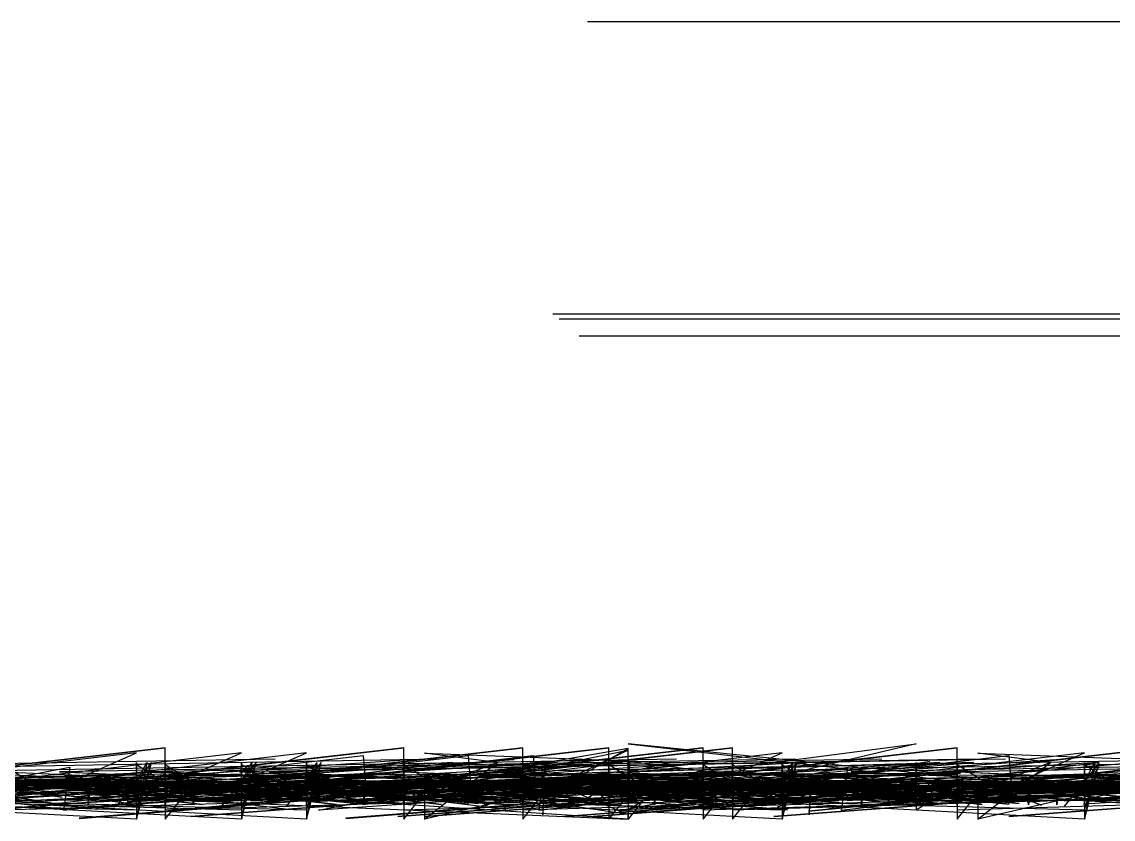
# Model space of a CAD drawing. Header units: metres. Extents: x -147 to 14, y 0 to 52.
# Drawn here: x -76.18 to -56.06, y 0.76 to 15.47 of the extents above; entities that cross this region are included whole.
import ezdxf

# ---------------------------------------------------------------- set-up
doc = ezdxf.new("R2010")
doc.units = ezdxf.units.M

msp = doc.modelspace()

# ---------------------------------------------------------------- linework, layer by layer
at = {"layer": 'MCD_Layer_0'}
for p, q in [((-73.534691, 2.080104), (-78.87885, 1.464111)), ((-78.877024, 1.461392), (-73.534691, 2.080104)), ((-69.13781, 2.080104), (-74.481969, 1.464111)), ((-74.480143, 1.461392), (-69.13781, 2.080104)), ((-73.534691, 1.460053), (-73.534691, 2.080104)), ((-66.941254, 2.080104), (-72.285413, 1.464111)), ((-72.283587, 1.461392), (-66.941254, 2.080104)), ((-65.356033, 2.080104), (-70.700192, 1.464111)), ((-70.698366, 1.461392), (-65.356033, 2.080104)), ((-69.13781, 1.460053), (-69.13781, 2.080104)), ((-63.617157, 2.080104), (-68.961316, 1.464111)), ((-68.95949, 1.461392), (-63.617157, 2.080104)), ((-65.000908, 2.068546), (-68.515422, 1.461392)), ((-63.075092, 2.080104), (-68.419251, 1.464111)), ((-68.417425, 1.461392), (-63.075092, 2.080104)), ((-67.804589, 1.464111), (-65.000908, 2.033872)), ((-66.941254, 1.460053), (-66.941254, 2.080104)), ((-65.000908, 2.033872), (-66.202933, 1.461392)), ((-66.069374, 1.461392), (-65.000908, 2.068546)), ((-65.356033, 1.460053), (-65.356033, 2.080104)), ((-65.032396, 1.461392), (-59.690063, 2.150811)), ((-58.220997, 1.46409), (-65.000908, 2.150811)), ((-65.000908, 2.150811), (-58.925308, 1.461371)), ((-65.000908, 1.460053), (-65.000908, 2.068546)), ((-58.931812, 2.080104), (-64.275971, 1.464111)), ((-64.274145, 1.461392), (-58.931812, 2.080104)), ((-63.617157, 1.460053), (-63.617157, 2.080104)), ((-63.075092, 1.460053), (-63.075092, 2.080104)), ((-59.690063, 2.150811), (-62.600696, 1.464111)), ((-55.188095, 2.080104), (-60.532254, 1.464111)), ((-60.530428, 1.461392), (-55.188095, 2.080104)), ((-58.931812, 1.460053), (-58.931812, 2.080104)), ((-52.340157, 2.080104), (-57.684316, 1.464111)), ((-57.68249, 1.461392), (-52.340157, 2.080104)), ((-71.506853, 1.869405), (-85.084413, 1.638267)), ((-69.035509, 1.858527), (-82.613069, 0.929832)), ((-68.504603, 1.869405), (-82.082163, 1.638267)), ((-67.102572, 1.858527), (-80.680132, 0.929832)), ((-65.901629, 1.858527), (-79.479189, 0.929832)), ((-78.547888, 0.929832), (-69.884335, 1.941259)), ((-74.065598, 1.990359), (-78.526759, 1.464111)), ((-64.107722, 1.869405), (-77.685282, 1.638267)), ((-76.61495, 0.929832), (-67.951397, 1.941259)), ((-72.13266, 1.990359), (-76.593821, 1.464111)), ((-61.911165, 1.869405), (-75.488726, 1.638267)), ((-75.414007, 0.929832), (-66.750454, 1.941259)), ((-70.931717, 1.990359), (-75.392878, 1.464111)), ((-75.266579, 1.461392), (-74.065598, 1.990359)), ((-60.325945, 1.869405), (-73.903505, 1.638267)), ((-73.333641, 1.461392), (-72.13266, 1.990359)), ((-58.587069, 1.869405), (-72.164629, 1.638267)), ((-72.132698, 1.461392), (-70.931717, 1.990359)), ((-58.045004, 1.869405), (-71.622564, 1.638267)), ((-57.133475, 1.858527), (-70.711035, 0.929832)), ((-69.884335, 1.941259), (-69.825121, 1.183109)), ((-67.417078, 1.806431), (-68.757095, 1.982201)), ((-68.757095, 1.982201), (-64.216634, 1.806834)), ((-65.024049, 1.836664), (-67.989983, 1.575612)), ((-67.951397, 1.941259), (-67.892183, 1.183109)), ((-53.901724, 1.869405), (-67.479284, 1.638267)), ((-66.750454, 1.941259), (-66.69124, 1.183109)), ((-66.645853, 0.929832), (-57.9823, 1.941259)), ((-62.163563, 1.990359), (-66.624724, 1.464111)), ((-51.559756, 1.858527), (-65.137316, 0.929832)), ((-59.690063, 1.13915), (-65.024049, 1.836664)), ((-59.439977, 1.826062), (-64.910913, 0.875357)), ((-50.158007, 1.869405), (-63.735567, 1.638267)), ((-63.364544, 1.461392), (-62.163563, 1.990359)), ((-61.072134, 0.929832), (-52.408581, 1.941259)), ((-56.589844, 1.990359), (-61.051005, 1.464111)), ((-47.310068, 1.869405), (-60.887629, 1.638267)), ((-54.129133, 1.826062), (-59.601894, 1.14187)), ((-45.318537, 1.869405), (-58.896097, 1.638267)), ((-57.211076, 1.806431), (-58.551094, 1.982201)), ((-58.551094, 1.982201), (-54.010633, 1.806834)), ((-55.293454, 1.836664), (-58.259388, 1.575612)), ((-57.9823, 1.941259), (-57.923086, 1.183109)), ((-57.790825, 1.461392), (-56.589844, 1.990359)), ((-79.479189, 0.929832), (-75.298187, 1.723804)), ((-77.946289, 1.460053), (-73.534691, 1.638267)), ((-77.685282, 1.638267), (-73.549408, 1.460053)), ((-76.045749, 1.460393), (-76.536942, 1.764682)), ((-76.536942, 1.638267), (-72.400807, 1.460053)), ((-75.488726, 1.638267), (-71.352852, 1.460053)), ((-75.298187, 1.723804), (-75.414007, 0.929832)), ((-74.065598, 1.460053), (-73.874129, 1.807812)), ((-73.874129, 1.807812), (-74.065598, 0.763857)), ((-74.065598, 0.937906), (-73.79222, 1.807769)), ((-73.79222, 1.807769), (-74.065598, 1.460053)), ((-74.065598, 0.763857), (-73.79222, 1.806749)), ((-73.79222, 1.806749), (-74.065598, 1.460053)), ((-74.065598, 1.111955), (-68.239637, 1.806516)), ((-68.239637, 1.806516), (-74.065598, 1.460053)), ((-74.065598, 1.460053), (-74.065598, 1.806452)), ((-74.065598, 1.806452), (-74.065598, 0.763857)), ((-74.065598, 1.806452), (-74.065598, 1.460053)), ((-73.574405, 1.4605), (-74.065598, 1.764682)), ((-74.065598, 1.764682), (-74.065598, 1.460053)), ((-73.903505, 1.638267), (-69.767632, 1.460053)), ((-73.549408, 1.460053), (-69.13781, 1.638267)), ((-73.548641, 1.575612), (-58.870529, 1.612495)), ((-73.534691, 1.460053), (-73.534691, 1.806452)), ((-73.534691, 1.806452), (-73.534691, 1.460053)), ((-73.534691, 1.806452), (-73.534691, 0.937906)), ((-73.043499, 1.460393), (-73.534691, 1.764682)), ((-73.534691, 1.764682), (-73.534691, 1.460053)), ((-73.534691, 1.638267), (-69.398556, 1.460053)), ((-72.164629, 1.638267), (-68.028755, 1.460053)), ((-72.13266, 1.460053), (-71.941192, 1.807812)), ((-71.941192, 1.807812), (-72.13266, 0.763857)), ((-72.13266, 0.937906), (-71.859283, 1.807769)), ((-71.859283, 1.807769), (-72.13266, 1.460053)), ((-72.13266, 0.763857), (-71.859283, 1.806749)), ((-71.859283, 1.806749), (-72.13266, 1.460053)), ((-72.13266, 1.111955), (-66.3067, 1.806516)), ((-66.3067, 1.806516), (-72.13266, 1.460053)), ((-72.13266, 1.460053), (-72.13266, 1.806452)), ((-72.13266, 1.806452), (-72.13266, 0.763857)), ((-72.13266, 1.806452), (-72.13266, 1.460053)), ((-71.641468, 1.4605), (-72.13266, 1.764682)), ((-72.13266, 1.764682), (-72.13266, 1.460053)), ((-71.622564, 1.638267), (-67.486691, 1.460053)), ((-71.352852, 1.460053), (-66.941254, 1.638267)), ((-70.931717, 1.460053), (-70.740249, 1.807812)), ((-70.740249, 1.807812), (-70.931717, 0.763857)), ((-70.931717, 0.937906), (-70.65834, 1.807769)), ((-70.65834, 1.807769), (-70.931717, 1.460053)), ((-70.931717, 0.763857), (-70.65834, 1.806749)), ((-70.65834, 1.806749), (-70.931717, 1.460053)), ((-70.931717, 1.111955), (-65.105757, 1.806516)), ((-65.105757, 1.806516), (-70.931717, 1.460053)), ((-70.931717, 1.460053), (-70.931717, 1.806452)), ((-70.931717, 1.806452), (-70.931717, 0.763857)), ((-70.931717, 1.806452), (-70.931717, 1.460053)), ((-70.440525, 1.4605), (-70.931717, 1.764682)), ((-70.931717, 1.764682), (-70.931717, 1.460053)), ((-70.711035, 0.929832), (-66.530033, 1.723804)), ((-69.767632, 1.460053), (-65.356033, 1.638267)), ((-69.13781, 1.460053), (-69.13781, 1.806452)), ((-69.13781, 1.806452), (-69.13781, 1.460053)), ((-69.13781, 1.806452), (-69.13781, 0.937906)), ((-68.646618, 1.460393), (-69.13781, 1.764682)), ((-69.13781, 1.764682), (-69.13781, 1.460053)), ((-69.13781, 1.638267), (-65.001675, 1.460053)), ((-68.757095, 1.286004), (-63.53293, 1.807748)), ((-63.53293, 1.807748), (-68.757095, 1.460053)), ((-64.216634, 1.806834), (-68.757095, 0.763857)), ((-68.757095, 0.763857), (-67.417078, 1.806431)), ((-67.417078, 1.806431), (-68.757095, 1.286004)), ((-68.028755, 1.460053), (-63.617157, 1.638267)), ((-67.486691, 1.460053), (-63.075092, 1.638267)), ((-67.479284, 1.638267), (-63.343411, 1.460053)), ((-66.941254, 1.460053), (-66.941254, 1.806452)), ((-66.941254, 1.806452), (-66.941254, 1.460053)), ((-66.941254, 1.806452), (-66.941254, 0.937906)), ((-66.450062, 1.460393), (-66.941254, 1.764682)), ((-66.941254, 1.764682), (-66.941254, 1.460053)), ((-66.941254, 1.638267), (-62.805119, 1.460053)), ((-66.530033, 1.723804), (-66.645853, 0.929832)), ((-65.356033, 1.460053), (-65.356033, 1.806452)), ((-65.356033, 1.806452), (-65.356033, 1.460053)), ((-65.356033, 1.806452), (-65.356033, 0.937906)), ((-64.864841, 1.460393), (-65.356033, 1.764682)), ((-65.356033, 1.764682), (-65.356033, 1.460053)), ((-65.356033, 1.638267), (-61.219899, 1.460053)), ((-65.137316, 0.929832), (-60.956314, 1.723804)), ((-65.000908, 1.460053), (-65.000908, 1.807812)), ((-65.000908, 1.807812), (-65.000908, 1.286004)), ((-65.000908, 1.807812), (-65.000908, 1.460053)), ((-65.000908, 0.763857), (-64.973518, 1.807769)), ((-64.973518, 1.807769), (-65.000908, 0.937906)), ((-64.973518, 1.807769), (-65.000908, 1.460053)), ((-65.000908, 1.634103), (-59.256856, 1.807684)), ((-59.256856, 1.807684), (-65.000908, 1.286004)), ((-59.256856, 1.807684), (-65.000908, 1.460053)), ((-65.000908, 1.286004), (-58.627932, 1.807026)), ((-58.627932, 1.807026), (-65.000908, 1.460053)), ((-58.627932, 1.807026), (-65.000908, 1.634103)), ((-65.000908, 1.286004), (-61.691427, 1.806856)), ((-61.691427, 1.806856), (-65.000908, 1.634103)), ((-58.870529, 1.612495), (-65.000908, 1.470931)), ((-63.735567, 1.638267), (-59.599694, 1.460053)), ((-63.617157, 1.460053), (-63.617157, 1.806452)), ((-63.617157, 1.806452), (-63.617157, 1.460053)), ((-63.617157, 1.806452), (-63.617157, 0.937906)), ((-63.125965, 1.460393), (-63.617157, 1.764682)), ((-63.617157, 1.764682), (-63.617157, 1.460053)), ((-63.617157, 1.638267), (-59.481023, 1.460053)), ((-63.343411, 1.460053), (-58.931812, 1.638267)), ((-63.075092, 1.460053), (-63.075092, 1.806452)), ((-63.075092, 1.806452), (-63.075092, 1.460053)), ((-63.075092, 1.806452), (-63.075092, 0.937906)), ((-62.5839, 1.460393), (-63.075092, 1.764682)), ((-63.075092, 1.764682), (-63.075092, 1.460053)), ((-63.075092, 1.638267), (-58.938958, 1.460053)), ((-62.163563, 1.460053), (-61.972094, 1.807812)), ((-61.972094, 1.807812), (-62.163563, 0.763857)), ((-62.163563, 0.937906), (-61.890186, 1.807769)), ((-61.890186, 1.807769), (-62.163563, 1.460053)), ((-62.163563, 0.763857), (-61.890186, 1.806749)), ((-61.890186, 1.806749), (-62.163563, 1.460053)), ((-62.163563, 1.111955), (-56.337603, 1.806516)), ((-56.337603, 1.806516), (-62.163563, 1.460053)), ((-62.163563, 1.460053), (-62.163563, 1.806452)), ((-62.163563, 1.806452), (-62.163563, 0.763857)), ((-62.163563, 1.806452), (-62.163563, 1.460053)), ((-61.672371, 1.4605), (-62.163563, 1.764682)), ((-62.163563, 1.764682), (-62.163563, 1.460053)), ((-60.956314, 1.723804), (-61.072134, 0.929832)), ((-60.887629, 1.638267), (-56.751755, 1.460053)), ((-59.690063, 1.460053), (-59.690063, 1.806452)), ((-59.690063, 1.806452), (-59.690063, 1.460053)), ((-59.599694, 1.460053), (-55.188095, 1.638267)), ((-58.931812, 1.460053), (-58.931812, 1.806452)), ((-58.931812, 1.806452), (-58.931812, 1.460053)), ((-58.931812, 1.806452), (-58.931812, 0.937906)), ((-58.44062, 1.460393), (-58.931812, 1.764682)), ((-58.931812, 1.764682), (-58.931812, 1.460053)), ((-58.931812, 1.638267), (-54.795678, 1.460053)), ((-58.896097, 1.638267), (-54.760224, 1.460053)), ((-58.551094, 1.286004), (-53.326929, 1.807748)), ((-53.326929, 1.807748), (-58.551094, 1.460053)), ((-54.010633, 1.806834), (-58.551094, 0.763857)), ((-58.551094, 0.763857), (-57.211076, 1.806431)), ((-57.211076, 1.806431), (-58.551094, 1.286004)), ((-56.751755, 1.460053), (-52.340157, 1.638267)), ((-56.589844, 1.460053), (-56.398375, 1.807812)), ((-56.398375, 1.807812), (-56.589844, 0.763857)), ((-56.589844, 0.937906), (-56.316467, 1.807769)), ((-56.316467, 1.807769), (-56.589844, 1.460053)), ((-56.589844, 0.763857), (-56.316467, 1.806749)), ((-56.316467, 1.806749), (-56.589844, 1.460053)), ((-56.589844, 1.111955), (-50.763884, 1.806516)), ((-50.763884, 1.806516), (-56.589844, 1.460053)), ((-56.589844, 1.460053), (-56.589844, 1.806452)), ((-56.589844, 1.806452), (-56.589844, 0.763857)), ((-56.589844, 1.806452), (-56.589844, 1.460053)), ((-56.098652, 1.4605), (-56.589844, 1.764682)), ((-56.589844, 1.764682), (-56.589844, 1.460053)), ((-74.905087, 1.460053), (-83.502643, 0.813934)), ((-83.502643, 0.813934), (-74.938476, 1.460053)), ((-72.972241, 1.460053), (-81.569797, 0.813934)), ((-81.569797, 0.813934), (-73.00563, 1.460053)), ((-74.938476, 1.460053), (-81.031814, 1.226005)), ((-81.031814, 1.226005), (-74.905087, 1.460053)), ((-75.528068, 1.460053), (-80.886835, 1.111636)), ((-80.886835, 1.111636), (-75.528068, 1.460053)), ((-73.518257, 1.460053), (-80.830314, 1.082911)), ((-80.830314, 1.082911), (-73.484867, 1.460053)), ((-80.493614, 1.110298), (-74.065598, 1.460053)), ((-73.518257, 1.460053), (-80.145828, 1.103796)), ((-80.145828, 1.103796), (-73.484867, 1.460053)), ((-75.528068, 1.460053), (-79.951927, 1.366145)), ((-79.951927, 1.366145), (-75.528068, 1.460053)), ((-74.938476, 1.460053), (-79.896568, 1.20376)), ((-79.896568, 1.20376), (-74.905087, 1.460053)), ((-79.76301, 1.244383), (-74.905087, 1.460053)), ((-79.658035, 1.460053), (-74.599253, 1.35378)), ((-74.599253, 1.35378), (-79.658035, 1.460053)), ((-75.400603, 0.943663), (-79.624645, 1.460053)), ((-79.407931, 1.461392), (-74.065598, 1.59331)), ((-74.065598, 1.460053), (-79.407931, 1.461392)), ((-79.306393, 1.110468), (-73.534691, 1.460053)), ((-79.232896, 1.464111), (-74.065598, 1.59399)), ((-74.065598, 1.103796), (-79.232896, 1.464111)), ((-79.232896, 1.464111), (-74.065598, 1.275126)), ((-73.00563, 1.460053), (-79.098968, 1.226005)), ((-79.098968, 1.226005), (-72.972241, 1.460053)), ((-79.050163, 1.460053), (-73.991381, 1.35378)), ((-73.991381, 1.35378), (-79.050163, 1.460053)), ((-74.792731, 0.943663), (-79.016773, 1.460053)), ((-78.87885, 1.464111), (-73.534691, 1.460053)), ((-78.877024, 1.461392), (-73.534691, 1.465492)), ((-73.534691, 1.460053), (-78.877024, 1.461392)), ((-78.560676, 1.110298), (-72.13266, 1.460053)), ((-78.526759, 1.464111), (-74.065598, 1.59399)), ((-74.065598, 1.59331), (-78.471979, 1.461392)), ((-78.471979, 1.461392), (-74.065598, 1.460053)), ((-69.831143, 1.460053), (-78.428699, 0.813934)), ((-78.428699, 0.813934), (-69.864532, 1.460053)), ((-78.080032, 1.460053), (-75.525468, 1.040716)), ((-73.872684, 1.131332), (-78.046643, 1.460053)), ((-75.525468, 1.040716), (-78.046643, 1.460053)), ((-73.00563, 1.460053), (-77.963722, 1.20376)), ((-77.963722, 1.20376), (-72.972241, 1.460053)), ((-73.534691, 1.59331), (-77.941072, 1.464111)), ((-77.941072, 1.464111), (-73.534691, 1.460053)), ((-77.830164, 1.244383), (-72.972241, 1.460053)), ((-74.768243, 1.373029), (-77.556534, 1.460053)), ((-77.556534, 1.460053), (-75.436034, 1.171742)), ((-75.436034, 1.171742), (-77.556534, 1.460053)), ((-77.556534, 1.460053), (-72.497751, 1.35378)), ((-72.497751, 1.35378), (-77.556534, 1.460053)), ((-73.299101, 0.943663), (-77.523144, 1.460053)), ((-77.523144, 1.460053), (-74.768243, 1.373029)), ((-77.474993, 1.461392), (-72.13266, 1.59331)), ((-72.13266, 1.460053), (-77.474993, 1.461392)), ((-77.359733, 1.110298), (-70.931717, 1.460053)), ((-77.299958, 1.464111), (-72.13266, 1.59399)), ((-72.13266, 1.103796), (-77.299958, 1.464111)), ((-77.299958, 1.464111), (-72.13266, 1.275126)), ((-74.905087, 1.460053), (-77.091843, 1.173208)), ((-77.091843, 1.173208), (-74.938476, 1.460053)), ((-74.065598, 1.201699), (-77.023967, 1.464111)), ((-77.023967, 1.464111), (-74.065598, 1.275126)), ((-71.515754, 1.460053), (-76.874521, 1.111636)), ((-76.874521, 1.111636), (-71.515754, 1.460053)), ((-76.593821, 1.464111), (-72.13266, 1.59399)), ((-72.13266, 1.59331), (-76.539041, 1.461392)), ((-76.539041, 1.461392), (-72.13266, 1.460053)), ((-70.710981, 1.110319), (-76.536942, 1.460053)), ((-72.162906, 1.054165), (-76.520508, 1.460053)), ((-72.847393, 1.03328), (-76.520508, 1.460053)), ((-76.487118, 1.460053), (-72.162906, 1.054165)), ((-76.487118, 1.460053), (-72.847393, 1.03328)), ((-69.121376, 1.460053), (-76.433433, 1.082911)), ((-76.433433, 1.082911), (-69.087986, 1.460053)), ((-76.27405, 1.461392), (-70.931717, 1.59331)), ((-70.931717, 1.460053), (-76.27405, 1.461392)), ((-76.099015, 1.464111), (-70.931717, 1.59399)), ((-70.931717, 1.103796), (-76.099015, 1.464111)), ((-76.099015, 1.464111), (-70.931717, 1.275126)), ((-72.296465, 1.183109), (-76.045749, 1.460393)), ((-69.864532, 1.460053), (-75.95787, 1.226005)), ((-75.95787, 1.226005), (-69.831143, 1.460053)), ((-71.515754, 1.460053), (-75.939613, 1.366145)), ((-75.939613, 1.366145), (-71.515754, 1.460053)), ((-69.121376, 1.460053), (-75.748947, 1.103796)), ((-75.748947, 1.103796), (-69.087986, 1.460053)), ((-72.739777, 1.373029), (-75.528068, 1.460053)), ((-75.528068, 1.460053), (-73.407569, 1.171742)), ((-73.407569, 1.171742), (-75.528068, 1.460053)), ((-75.528068, 1.460053), (-70.469286, 1.35378)), ((-70.469286, 1.35378), (-75.528068, 1.460053)), ((-71.270636, 0.943663), (-75.494679, 1.460053)), ((-75.494679, 1.460053), (-72.739777, 1.373029)), ((-67.795742, 1.460053), (-75.425001, 0.953628)), ((-75.425001, 0.953628), (-67.829132, 1.460053)), ((-75.392878, 1.464111), (-70.931717, 1.59399)), ((-70.931717, 1.59331), (-75.338098, 1.461392)), ((-75.338098, 1.461392), (-70.931717, 1.460053)), ((-74.065598, 1.59399), (-75.266579, 1.461392)), ((-75.266579, 1.461392), (-74.065598, 1.465492)), ((-72.972241, 1.460053), (-75.158997, 1.173208)), ((-75.158997, 1.173208), (-73.00563, 1.460053)), ((-75.133542, 1.461392), (-74.065598, 1.465492)), ((-74.065598, 1.275126), (-75.133542, 1.461392)), ((-75.133542, 1.461392), (-74.065598, 1.103796)), ((-66.527111, 1.460053), (-75.124668, 0.775521)), ((-75.124668, 0.775521), (-66.527111, 1.460053)), ((-66.527111, 1.460053), (-75.124668, 0.779749)), ((-75.124668, 0.779749), (-66.560501, 1.460053)), ((-72.13266, 1.201699), (-75.091029, 1.464111)), ((-75.091029, 1.464111), (-72.13266, 1.275126)), ((-67.829132, 1.460053), (-75.015978, 1.070589)), ((-75.015978, 1.070589), (-67.829132, 1.460053)), ((-68.740661, 1.460053), (-75.000947, 0.979803)), ((-75.000947, 0.979803), (-68.707272, 1.460053)), ((-74.995485, 1.11204), (-73.484867, 1.460053)), ((-74.905087, 1.460053), (-74.95491, 1.02731)), ((-74.95491, 1.02731), (-74.938476, 1.460053)), ((-74.941892, 1.152429), (-70.351086, 1.460053)), ((-74.909512, 1.110468), (-69.13781, 1.460053)), ((-69.864532, 1.460053), (-74.822624, 1.20376)), ((-74.822624, 1.20376), (-69.831143, 1.460053)), ((-74.689066, 1.244383), (-69.831143, 1.460053)), ((-74.481969, 1.464111), (-69.13781, 1.460053)), ((-74.480143, 1.461392), (-69.13781, 1.465492)), ((-69.13781, 1.460053), (-74.480143, 1.461392)), ((-74.432883, 1.002771), (-74.049164, 1.460053)), ((-66.92482, 1.460053), (-74.236877, 1.082911)), ((-74.236877, 1.082911), (-66.89143, 1.460053)), ((-74.065598, 1.460053), (-74.065598, 1.59331)), ((-74.065598, 1.460053), (-74.065598, 1.470931)), ((-74.065598, 1.470931), (-74.065598, 1.460053)), ((-74.049164, 1.460053), (-74.065598, 1.02493)), ((-74.065598, 1.02493), (-74.049164, 1.460053)), ((-74.05099, 1.460053), (-74.065598, 1.460053)), ((-74.065598, 1.460053), (-74.065076, 1.460053)), ((-74.065076, 1.460053), (-74.065598, 1.111955)), ((-74.065076, 1.460053), (-74.065598, 0.763857)), ((-74.065598, 1.460053), (-74.065598, 1.201699)), ((-74.065598, 1.460053), (-74.065598, 1.103796)), ((-74.049164, 1.460053), (-69.691562, 1.054165)), ((-69.691562, 1.054165), (-74.049164, 1.460053)), ((-74.049164, 1.460053), (-67.053785, 1.019491)), ((-67.053785, 1.019491), (-74.049164, 1.460053)), ((-74.049164, 1.460053), (-70.376049, 1.03328)), ((-70.376049, 1.03328), (-74.049164, 1.460053)), ((-74.049164, 1.460053), (-69.875205, 1.043096)), ((-69.875205, 1.043096), (-74.049164, 1.460053)), ((-73.534691, 1.460053), (-73.972407, 1.110234)), ((-73.972407, 1.110234), (-73.534691, 1.460053)), ((-70.931717, 1.201699), (-73.890086, 1.464111)), ((-73.890086, 1.464111), (-70.931717, 1.275126)), ((-73.713687, 1.160779), (-65.683754, 1.460053)), ((-69.825121, 1.183109), (-73.574405, 1.4605)), ((-66.92482, 1.460053), (-73.552391, 1.103796)), ((-73.552391, 1.103796), (-66.89143, 1.460053)), ((-58.925308, 1.461371), (-73.548641, 1.575612)), ((-69.13781, 1.59331), (-73.544191, 1.464111)), ((-73.544191, 1.464111), (-69.13781, 1.460053)), ((-73.534691, 1.460053), (-73.534691, 1.59331)), ((-73.534691, 1.460053), (-73.534691, 1.470931)), ((-73.534691, 1.470931), (-73.534691, 1.460053)), ((-73.484867, 1.460053), (-73.534691, 1.02493)), ((-73.534691, 1.02493), (-73.518257, 1.460053)), ((-73.520083, 1.460053), (-73.534691, 1.460053)), ((-73.534691, 1.460053), (-73.534169, 1.460053)), ((-73.534169, 1.460053), (-73.534691, 1.111955)), ((-73.534169, 1.460053), (-73.534691, 1.460053)), ((-73.534169, 1.460053), (-73.534691, 0.763857)), ((-73.261314, 1.110553), (-73.534691, 1.460053)), ((-67.708731, 1.110319), (-73.534691, 1.460053)), ((-69.160656, 1.054165), (-73.518257, 1.460053)), ((-69.845142, 1.03328), (-73.518257, 1.460053)), ((-73.484867, 1.460053), (-69.160656, 1.054165)), ((-73.484867, 1.460053), (-69.845142, 1.03328)), ((-67.795742, 1.460053), (-73.429973, 0.913664)), ((-73.429973, 0.913664), (-67.829132, 1.460053)), ((-72.13266, 1.59399), (-73.333641, 1.461392)), ((-73.333641, 1.461392), (-72.13266, 1.465492)), ((-73.200605, 1.461392), (-72.13266, 1.465492)), ((-72.13266, 1.275126), (-73.200605, 1.461392)), ((-73.200605, 1.461392), (-72.13266, 1.103796)), ((-64.467991, 1.460053), (-73.065547, 0.813934)), ((-73.065547, 0.813934), (-64.501381, 1.460053)), ((-67.829132, 1.460053), (-73.05434, 0.95435)), ((-73.05434, 0.95435), (-67.829132, 1.460053)), ((-69.294214, 1.183109), (-73.043499, 1.460393)), ((-72.972241, 1.460053), (-73.022064, 1.02731)), ((-73.022064, 1.02731), (-73.00563, 1.460053)), ((-66.527111, 1.460053), (-72.987734, 1.092876)), ((-72.987734, 1.092876), (-66.527111, 1.460053)), ((-72.712956, 1.110468), (-66.941254, 1.460053)), ((-67.305534, 1.460053), (-72.664301, 1.111636)), ((-72.664301, 1.111636), (-67.305534, 1.460053)), ((-65.339599, 1.460053), (-72.651657, 1.082911)), ((-72.651657, 1.082911), (-65.30621, 1.460053)), ((-72.499945, 1.002771), (-72.116226, 1.460053)), ((-72.400807, 1.460053), (-72.296465, 1.183109)), ((-72.285413, 1.464111), (-66.941254, 1.460053)), ((-72.283587, 1.461392), (-66.941254, 1.465492)), ((-66.941254, 1.460053), (-72.283587, 1.461392)), ((-70.931717, 1.59399), (-72.132698, 1.461392)), ((-72.132698, 1.461392), (-70.931717, 1.465492)), ((-72.13266, 1.460053), (-72.13266, 1.59331)), ((-72.13266, 1.460053), (-72.13266, 1.470931)), ((-72.13266, 1.470931), (-72.13266, 1.460053)), ((-72.116226, 1.460053), (-72.13266, 1.02493)), ((-72.13266, 1.02493), (-72.116226, 1.460053)), ((-72.118052, 1.460053), (-72.13266, 1.460053)), ((-72.13266, 1.460053), (-72.132138, 1.460053)), ((-72.132138, 1.460053), (-72.13266, 1.111955)), ((-72.132138, 1.460053), (-72.13266, 0.763857)), ((-72.13266, 1.460053), (-72.13266, 1.201699)), ((-72.13266, 1.460053), (-72.13266, 1.103796)), ((-72.116226, 1.460053), (-67.758625, 1.054165)), ((-67.758625, 1.054165), (-72.116226, 1.460053)), ((-72.116226, 1.460053), (-65.120848, 1.019491)), ((-65.120848, 1.019491), (-72.116226, 1.460053)), ((-72.116226, 1.460053), (-68.443111, 1.03328)), ((-68.443111, 1.03328), (-72.116226, 1.460053)), ((-72.116226, 1.460053), (-67.942267, 1.043096)), ((-67.942267, 1.043096), (-72.116226, 1.460053)), ((-69.831143, 1.460053), (-72.017899, 1.173208)), ((-72.017899, 1.173208), (-69.864532, 1.460053)), ((-71.999662, 1.461392), (-70.931717, 1.465492)), ((-70.931717, 1.275126), (-71.999662, 1.461392)), ((-71.999662, 1.461392), (-70.931717, 1.103796)), ((-65.339599, 1.460053), (-71.96717, 1.103796)), ((-71.96717, 1.103796), (-65.30621, 1.460053)), ((-67.305534, 1.460053), (-71.729393, 1.366145)), ((-71.729393, 1.366145), (-67.305534, 1.460053)), ((-65.683754, 1.460053), (-71.710312, 1.300175)), ((-71.710312, 1.300175), (-65.683754, 1.460053)), ((-67.892183, 1.183109), (-71.641468, 1.4605)), ((-68.727464, 1.373029), (-71.515754, 1.460053)), ((-71.515754, 1.460053), (-69.395255, 1.171742)), ((-69.395255, 1.171742), (-71.515754, 1.460053)), ((-71.515754, 1.460053), (-66.456972, 1.35378)), ((-66.456972, 1.35378), (-71.515754, 1.460053)), ((-67.258322, 0.943663), (-71.482365, 1.460053)), ((-71.482365, 1.460053), (-68.727464, 1.373029)), ((-66.941254, 1.59331), (-71.347635, 1.464111)), ((-71.347635, 1.464111), (-66.941254, 1.460053)), ((-71.299002, 1.002771), (-70.915283, 1.460053)), ((-71.127735, 1.110468), (-65.356033, 1.460053)), ((-70.931717, 1.460053), (-70.931717, 1.59331)), ((-70.931717, 1.460053), (-70.931717, 1.470931)), ((-70.931717, 1.470931), (-70.931717, 1.460053)), ((-70.915283, 1.460053), (-70.931717, 1.02493)), ((-70.931717, 1.02493), (-70.915283, 1.460053)), ((-70.917109, 1.460053), (-70.931717, 1.460053)), ((-70.931717, 1.460053), (-70.931195, 1.460053)), ((-70.931195, 1.460053), (-70.931717, 1.111955)), ((-70.931195, 1.460053), (-70.931717, 0.763857)), ((-70.931717, 1.460053), (-70.931717, 1.201699)), ((-70.931717, 1.460053), (-70.931717, 1.103796)), ((-70.915283, 1.460053), (-66.557682, 1.054165)), ((-66.557682, 1.054165), (-70.915283, 1.460053)), ((-70.915283, 1.460053), (-63.919905, 1.019491)), ((-63.919905, 1.019491), (-70.915283, 1.460053)), ((-70.915283, 1.460053), (-67.242168, 1.03328)), ((-67.242168, 1.03328), (-70.915283, 1.460053)), ((-70.915283, 1.460053), (-66.741324, 1.043096)), ((-66.741324, 1.043096), (-70.915283, 1.460053)), ((-63.600723, 1.460053), (-70.91278, 1.082911)), ((-70.91278, 1.082911), (-63.567333, 1.460053)), ((-70.700192, 1.464111), (-65.356033, 1.460053)), ((-70.698366, 1.461392), (-65.356033, 1.465492)), ((-65.356033, 1.460053), (-70.698366, 1.461392)), ((-70.598604, 1.11204), (-69.087986, 1.460053)), ((-64.501381, 1.460053), (-70.594718, 1.226005)), ((-70.594718, 1.226005), (-64.467991, 1.460053)), ((-66.69124, 1.183109), (-70.440525, 1.4605)), ((-70.351086, 1.460053), (-70.400909, 1.369311)), ((-70.400909, 1.369311), (-70.384475, 1.460053)), ((-69.332443, 1.364105), (-70.384475, 1.460053)), ((-70.384475, 1.460053), (-62.38741, 1.123194)), ((-70.384475, 1.460053), (-65.59281, 1.069144)), ((-67.662964, 1.373029), (-70.384475, 1.460053)), ((-63.058658, 1.460053), (-70.370716, 1.082911)), ((-70.370716, 1.082911), (-63.025269, 1.460053)), ((-70.351086, 1.460053), (-69.332443, 1.364105)), ((-62.38741, 1.123194), (-70.351086, 1.460053)), ((-65.59281, 1.069144), (-70.351086, 1.460053)), ((-70.351086, 1.460053), (-67.662964, 1.373029)), ((-70.280114, 1.11085), (-65.000908, 1.460053)), ((-63.600723, 1.460053), (-70.228294, 1.103796)), ((-70.228294, 1.103796), (-63.567333, 1.460053)), ((-61.611897, 1.460053), (-70.209453, 0.775521)), ((-70.209453, 0.775521), (-61.611897, 1.460053)), ((-61.611897, 1.460053), (-70.209453, 0.779749)), ((-70.209453, 0.779749), (-61.645286, 1.460053)), ((-69.831143, 1.460053), (-69.880966, 1.02731)), ((-69.880966, 1.02731), (-69.864532, 1.460053)), ((-65.356033, 1.59331), (-69.762415, 1.464111)), ((-69.762415, 1.464111), (-65.356033, 1.460053)), ((-63.058658, 1.460053), (-69.686229, 1.103796)), ((-69.686229, 1.103796), (-63.025269, 1.460053)), ((-69.13781, 1.460053), (-69.575526, 1.110234)), ((-69.575526, 1.110234), (-69.13781, 1.460053)), ((-64.501381, 1.460053), (-69.459473, 1.20376)), ((-69.459473, 1.20376), (-64.467991, 1.460053)), ((-69.398556, 1.460053), (-69.294214, 1.183109)), ((-69.388859, 1.110468), (-63.617157, 1.460053)), ((-69.325914, 1.244383), (-64.467991, 1.460053)), ((-60.650959, 1.460053), (-69.248516, 0.813934)), ((-69.248516, 0.813934), (-60.684349, 1.460053)), ((-69.193813, 1.160779), (-61.163879, 1.460053)), ((-69.13781, 1.460053), (-69.13781, 1.59331)), ((-69.13781, 1.460053), (-69.13781, 1.470931)), ((-69.13781, 1.470931), (-69.13781, 1.460053)), ((-69.087986, 1.460053), (-69.13781, 1.02493)), ((-69.13781, 1.02493), (-69.121376, 1.460053)), ((-69.123202, 1.460053), (-69.13781, 1.460053)), ((-69.13781, 1.460053), (-69.137288, 1.460053)), ((-69.137288, 1.460053), (-69.13781, 1.111955)), ((-69.137288, 1.460053), (-69.13781, 1.460053)), ((-69.137288, 1.460053), (-69.13781, 0.763857)), ((-68.864433, 1.110553), (-69.13781, 1.460053)), ((-63.31185, 1.110319), (-69.13781, 1.460053)), ((-64.763775, 1.054165), (-69.121376, 1.460053)), ((-65.448261, 1.03328), (-69.121376, 1.460053)), ((-69.087986, 1.460053), (-64.763775, 1.054165)), ((-69.087986, 1.460053), (-65.448261, 1.03328)), ((-69.061655, 1.461392), (-65.000908, 1.482489)), ((-65.000908, 0.850201), (-69.061655, 1.461392)), ((-69.061655, 1.461392), (-65.000908, 1.415861)), ((-68.961316, 1.464111), (-63.617157, 1.460053)), ((-68.95949, 1.461392), (-63.617157, 1.465492)), ((-63.617157, 1.460053), (-68.95949, 1.461392)), ((-68.846794, 1.110468), (-63.075092, 1.460053)), ((-68.742487, 1.460053), (-68.757095, 1.460053)), ((-68.757095, 1.460053), (-68.756574, 1.460053)), ((-68.756574, 1.460053), (-68.757095, 0.763857)), ((-60.153145, 1.460053), (-68.750701, 0.813934)), ((-68.750701, 0.813934), (-60.186535, 1.460053)), ((-66.703636, 1.131098), (-68.740661, 1.460053)), ((-62.062484, 0.93372), (-68.740661, 1.460053)), ((-68.740661, 1.460053), (-67.58846, 1.019916)), ((-67.58846, 1.019916), (-68.740661, 1.460053)), ((-68.740661, 1.460053), (-61.236092, 1.124129)), ((-61.236092, 1.124129), (-68.740661, 1.460053)), ((-67.571765, 1.142656), (-68.707272, 1.460053)), ((-68.707272, 1.460053), (-66.703636, 1.131098)), ((-68.707272, 1.460053), (-62.062484, 0.93372)), ((-65.683754, 1.460053), (-68.655166, 1.292357)), ((-68.655166, 1.292357), (-65.683754, 1.460053)), ((-64.897333, 1.183109), (-68.646618, 1.460393)), ((-68.591579, 1.110298), (-62.163563, 1.460053)), ((-68.515422, 1.461392), (-65.000908, 1.482489)), ((-68.515422, 1.461392), (-65.000908, 1.460053)), ((-68.419251, 1.464111), (-63.075092, 1.460053)), ((-68.417425, 1.461392), (-63.075092, 1.465492)), ((-63.075092, 1.460053), (-68.417425, 1.461392)), ((-68.402048, 1.11204), (-66.89143, 1.460053)), ((-61.611897, 1.460053), (-68.07252, 1.092876)), ((-68.07252, 1.092876), (-61.611897, 1.460053)), ((-63.617157, 1.59331), (-68.023538, 1.464111)), ((-68.023538, 1.464111), (-63.617157, 1.460053)), ((-68.00597, 1.211494), (-64.951084, 1.460053)), ((-67.989983, 1.575612), (-53.559684, 1.579861)), ((-67.829132, 1.460053), (-65.274568, 1.040716)), ((-65.000908, 1.59399), (-67.804589, 1.464111)), ((-67.804589, 1.464111), (-65.000908, 1.396825)), ((-64.951084, 1.460053), (-67.797285, 1.36162)), ((-67.797285, 1.36162), (-64.984474, 1.460053)), ((-63.621784, 1.131332), (-67.795742, 1.460053)), ((-65.274568, 1.040716), (-67.795742, 1.460053)), ((-66.527111, 1.460053), (-67.645401, 1.009336)), ((-67.645401, 1.009336), (-66.527111, 1.460053)), ((-67.505896, 1.461392), (-62.163563, 1.59331)), ((-62.163563, 1.460053), (-67.505896, 1.461392)), ((-63.075092, 1.59331), (-67.481474, 1.464111)), ((-67.481474, 1.464111), (-63.075092, 1.460053)), ((-66.941254, 1.460053), (-67.37897, 1.110234)), ((-67.37897, 1.110234), (-66.941254, 1.460053)), ((-67.330861, 1.464111), (-62.163563, 1.59399)), ((-62.163563, 1.103796), (-67.330861, 1.464111)), ((-67.330861, 1.464111), (-62.163563, 1.275126)), ((-64.517243, 1.373029), (-67.305534, 1.460053)), ((-67.305534, 1.460053), (-65.185035, 1.171742)), ((-65.185035, 1.171742), (-67.305534, 1.460053)), ((-67.305534, 1.460053), (-62.246752, 1.35378)), ((-62.246752, 1.35378), (-67.305534, 1.460053)), ((-63.048102, 0.943663), (-67.272145, 1.460053)), ((-67.272145, 1.460053), (-64.517243, 1.373029)), ((-61.163879, 1.460053), (-67.190438, 1.300175)), ((-67.190438, 1.300175), (-61.163879, 1.460053)), ((-59.64024, 1.460053), (-66.968992, 1.289595)), ((-66.968992, 1.289595), (-59.67363, 1.460053)), ((-66.941254, 1.460053), (-66.941254, 1.59331)), ((-66.941254, 1.460053), (-66.941254, 1.470931)), ((-66.941254, 1.470931), (-66.941254, 1.460053)), ((-66.89143, 1.460053), (-66.941254, 1.02493)), ((-66.941254, 1.02493), (-66.92482, 1.460053)), ((-66.926646, 1.460053), (-66.941254, 1.460053)), ((-66.941254, 1.460053), (-66.940732, 1.460053)), ((-66.940732, 1.460053), (-66.941254, 1.111955)), ((-66.940732, 1.460053), (-66.941254, 1.460053)), ((-66.940732, 1.460053), (-66.941254, 0.763857)), ((-66.667876, 1.110553), (-66.941254, 1.460053)), ((-61.115293, 1.110319), (-66.941254, 1.460053)), ((-62.567219, 1.054165), (-66.92482, 1.460053)), ((-63.251705, 1.03328), (-66.92482, 1.460053)), ((-66.89143, 1.460053), (-62.567219, 1.054165)), ((-66.89143, 1.460053), (-63.251705, 1.03328)), ((-66.816828, 1.11204), (-65.30621, 1.460053)), ((-64.984474, 1.460053), (-66.778903, 1.214277)), ((-66.778903, 1.214277), (-64.951084, 1.460053)), ((-60.684349, 1.460053), (-66.777687, 1.226005)), ((-66.777687, 1.226005), (-60.650959, 1.460053)), ((-65.683754, 1.460053), (-66.768654, 0.98605)), ((-66.768654, 0.98605), (-65.683754, 1.460053)), ((-64.467991, 1.460053), (-66.654748, 1.173208)), ((-66.654748, 1.173208), (-64.501381, 1.460053)), ((-66.624724, 1.464111), (-62.163563, 1.59399)), ((-66.576935, 1.59263), (-66.560501, 1.460053)), ((-66.560501, 1.460053), (-66.576935, 0.843487)), ((-66.576935, 0.843487), (-66.527111, 1.460053)), ((-62.163563, 1.59331), (-66.569944, 1.461392)), ((-66.569944, 1.461392), (-62.163563, 1.460053)), ((-62.700777, 1.183109), (-66.450062, 1.460393)), ((-65.000908, 1.482489), (-66.447616, 1.461392)), ((-66.447616, 1.461392), (-65.000908, 1.465492)), ((-66.447616, 1.461392), (-65.000908, 0.850201)), ((-66.381619, 1.461392), (-65.000908, 1.465492)), ((-65.000908, 1.415861), (-66.381619, 1.461392)), ((-66.33459, 1.044689), (-59.67363, 1.460053)), ((-60.186535, 1.460053), (-66.279872, 1.226005)), ((-66.279872, 1.226005), (-60.153145, 1.460053)), ((-58.915378, 1.460053), (-66.227436, 1.082911)), ((-66.227436, 1.082911), (-58.881989, 1.460053)), ((-59.67363, 1.460053), (-66.226074, 1.119391)), ((-66.226074, 1.119391), (-59.64024, 1.460053)), ((-66.202933, 1.461392), (-65.000908, 1.59399)), ((-57.568272, 1.460053), (-66.165828, 0.813934)), ((-66.165828, 0.813934), (-57.601661, 1.460053)), ((-66.070157, 1.461392), (-65.000908, 1.465492)), ((-65.000908, 1.396825), (-66.070157, 1.461392)), ((-65.000908, 1.460053), (-66.069374, 1.461392)), ((-65.356033, 1.460053), (-65.79375, 1.110234)), ((-65.79375, 1.110234), (-65.356033, 1.460053)), ((-65.683754, 1.460053), (-65.433071, 1.117904)), ((-65.433071, 1.117904), (-65.683754, 1.460053)), ((-65.683754, 1.460053), (-58.120753, 1.302895)), ((-58.120753, 1.302895), (-65.683754, 1.460053)), ((-57.048893, 1.460053), (-65.64645, 0.813934)), ((-65.64645, 0.813934), (-57.082283, 1.460053)), ((-60.684349, 1.460053), (-65.642441, 1.20376)), ((-65.642441, 1.20376), (-60.650959, 1.460053)), ((-58.915378, 1.460053), (-65.542949, 1.103796)), ((-65.542949, 1.103796), (-58.881989, 1.460053)), ((-65.508882, 1.244383), (-60.650959, 1.460053)), ((-65.356033, 1.460053), (-65.356033, 1.59331)), ((-65.356033, 1.460053), (-65.356033, 1.470931)), ((-65.356033, 1.470931), (-65.356033, 1.460053)), ((-65.30621, 1.460053), (-65.356033, 1.02493)), ((-65.356033, 1.02493), (-65.339599, 1.460053)), ((-65.341425, 1.460053), (-65.356033, 1.460053)), ((-65.356033, 1.460053), (-65.355512, 1.460053)), ((-65.355512, 1.460053), (-65.356033, 1.111955)), ((-65.355512, 1.460053), (-65.356033, 1.460053)), ((-65.355512, 1.460053), (-65.356033, 0.763857)), ((-65.082656, 1.110553), (-65.356033, 1.460053)), ((-59.530073, 1.110319), (-65.356033, 1.460053)), ((-60.981998, 1.054165), (-65.339599, 1.460053)), ((-61.666485, 1.03328), (-65.339599, 1.460053)), ((-59.67363, 1.460053), (-65.324555, 1.115631)), ((-65.324555, 1.115631), (-59.64024, 1.460053)), ((-65.30621, 1.460053), (-60.981998, 1.054165)), ((-65.30621, 1.460053), (-61.666485, 1.03328)), ((-60.186535, 1.460053), (-65.144627, 1.20376)), ((-65.144627, 1.20376), (-60.153145, 1.460053)), ((-62.163563, 1.201699), (-65.121932, 1.464111)), ((-65.121932, 1.464111), (-62.163563, 1.275126)), ((-65.077951, 1.11204), (-63.567333, 1.460053)), ((-65.032396, 1.461392), (-59.690063, 1.465492)), ((-59.690063, 1.460053), (-65.032396, 1.461392)), ((-59.601894, 1.14187), (-65.024049, 1.46409)), ((-65.024049, 1.46409), (-59.690063, 1.13915)), ((-65.011068, 1.244383), (-60.153145, 1.460053)), ((-65.001675, 1.460053), (-64.897333, 1.183109)), ((-65.000908, 1.460053), (-65.000908, 1.59399)), ((-65.000908, 1.460053), (-65.000908, 1.470931)), ((-65.000908, 1.470931), (-65.000908, 1.460053)), ((-65.000908, 1.470931), (-64.9863, 1.460053)), ((-64.9863, 1.460053), (-65.000908, 1.460053)), ((-65.000908, 1.460053), (-65.000386, 1.460053)), ((-65.000386, 1.460053), (-65.000908, 1.111955)), ((-65.000386, 1.460053), (-65.000908, 0.763857)), ((-65.000386, 1.460053), (-65.000908, 1.286004)), ((-65.000908, 1.460053), (-65.000908, 0.850201)), ((-63.147786, 1.360069), (-64.984474, 1.460053)), ((-64.984474, 1.460053), (-62.947449, 1.218122)), ((-57.955706, 1.362151), (-64.984474, 1.460053)), ((-64.951084, 1.460053), (-63.147786, 1.360069)), ((-62.947449, 1.218122), (-64.951084, 1.460053)), ((-64.951084, 1.460053), (-57.955706, 1.362151)), ((-64.910913, 0.875357), (-58.220997, 1.46409)), ((-61.115557, 1.183109), (-64.864841, 1.460393)), ((-58.53466, 1.460053), (-64.794946, 0.979803)), ((-64.794946, 0.979803), (-58.501271, 1.460053)), ((-64.703514, 1.110468), (-58.931812, 1.460053)), ((-64.535886, 1.11204), (-63.025269, 1.460053)), ((-64.467991, 1.460053), (-64.517815, 1.02731)), ((-64.517815, 1.02731), (-64.501381, 1.460053)), ((-64.275971, 1.464111), (-58.931812, 1.460053)), ((-64.274145, 1.461392), (-58.931812, 1.465492)), ((-58.931812, 1.460053), (-64.274145, 1.461392)), ((-61.163879, 1.460053), (-64.135291, 1.292357)), ((-64.135291, 1.292357), (-61.163879, 1.460053)), ((-63.617157, 1.460053), (-64.054874, 1.110234)), ((-64.054874, 1.110234), (-63.617157, 1.460053)), ((-57.601661, 1.460053), (-63.694999, 1.226005)), ((-63.694999, 1.226005), (-57.568272, 1.460053)), ((-56.041458, 1.460053), (-63.670717, 0.953628)), ((-63.670717, 0.953628), (-56.074848, 1.460053)), ((-63.617157, 1.460053), (-63.617157, 1.59331)), ((-63.617157, 1.460053), (-63.617157, 1.470931)), ((-63.617157, 1.470931), (-63.617157, 1.460053)), ((-63.567333, 1.460053), (-63.617157, 1.02493)), ((-63.617157, 1.02493), (-63.600723, 1.460053)), ((-63.602549, 1.460053), (-63.617157, 1.460053)), ((-63.617157, 1.460053), (-63.616635, 1.460053)), ((-63.616635, 1.460053), (-63.617157, 1.111955)), ((-63.616635, 1.460053), (-63.617157, 1.460053)), ((-63.616635, 1.460053), (-63.617157, 0.763857)), ((-63.34378, 1.110553), (-63.617157, 1.460053)), ((-57.791197, 1.110319), (-63.617157, 1.460053)), ((-59.243122, 1.054165), (-63.600723, 1.460053)), ((-59.927608, 1.03328), (-63.600723, 1.460053)), ((-63.567333, 1.460053), (-59.243122, 1.054165)), ((-63.567333, 1.460053), (-59.927608, 1.03328)), ((-63.075092, 1.460053), (-63.512809, 1.110234)), ((-63.512809, 1.110234), (-63.075092, 1.460053)), ((-62.163563, 1.59399), (-63.364544, 1.461392)), ((-63.364544, 1.461392), (-62.163563, 1.465492)), ((-58.931812, 1.59331), (-63.338194, 1.464111)), ((-63.338194, 1.464111), (-58.931812, 1.460053)), ((-56.074848, 1.460053), (-63.261694, 1.070589)), ((-63.261694, 1.070589), (-56.074848, 1.460053)), ((-63.231508, 1.461392), (-62.163563, 1.465492)), ((-62.163563, 1.275126), (-63.231508, 1.461392)), ((-63.231508, 1.461392), (-62.163563, 1.103796)), ((-57.082283, 1.460053), (-63.175621, 1.226005)), ((-63.175621, 1.226005), (-57.048893, 1.460053)), ((-59.37668, 1.183109), (-63.125965, 1.460393)), ((-63.075092, 1.460053), (-63.075092, 1.59331)), ((-63.075092, 1.460053), (-63.075092, 1.470931)), ((-63.075092, 1.470931), (-63.075092, 1.460053)), ((-63.025269, 1.460053), (-63.075092, 1.02493)), ((-63.075092, 1.02493), (-63.058658, 1.460053)), ((-63.060484, 1.460053), (-63.075092, 1.460053)), ((-63.075092, 1.460053), (-63.074571, 1.460053)), ((-63.074571, 1.460053), (-63.075092, 1.111955)), ((-63.074571, 1.460053), (-63.075092, 1.460053)), ((-63.074571, 1.460053), (-63.075092, 0.763857)), ((-62.801715, 1.110553), (-63.075092, 1.460053)), ((-57.249132, 1.110319), (-63.075092, 1.460053)), ((-58.701057, 1.054165), (-63.058658, 1.460053)), ((-59.385544, 1.03328), (-63.058658, 1.460053)), ((-63.025269, 1.460053), (-58.701057, 1.054165)), ((-63.025269, 1.460053), (-59.385544, 1.03328)), ((-63.01786, 1.110298), (-56.589844, 1.460053)), ((-60.650959, 1.460053), (-62.837716, 1.173208)), ((-62.837716, 1.173208), (-60.684349, 1.460053)), ((-62.805119, 1.460053), (-62.700777, 1.183109)), ((-61.611897, 1.460053), (-62.730187, 1.009336)), ((-62.730187, 1.009336), (-61.611897, 1.460053)), ((-62.600696, 1.464111), (-59.690063, 1.460053)), ((-58.834615, 1.183109), (-62.5839, 1.460393)), ((-57.601661, 1.460053), (-62.559753, 1.20376)), ((-62.559753, 1.20376), (-57.568272, 1.460053)), ((-59.67363, 1.460053), (-62.55322, 1.304871)), ((-62.55322, 1.304871), (-59.67363, 1.460053)), ((-62.530848, 1.002771), (-62.147129, 1.460053)), ((-59.690063, 1.59399), (-62.493745, 1.464111)), ((-62.493745, 1.464111), (-59.690063, 1.460053)), ((-55.171661, 1.460053), (-62.483719, 1.082911)), ((-62.483719, 1.082911), (-55.138272, 1.460053)), ((-62.426195, 1.244383), (-57.568272, 1.460053)), ((-60.153145, 1.460053), (-62.339902, 1.173208)), ((-62.339902, 1.173208), (-60.186535, 1.460053)), ((-53.714863, 1.460053), (-62.312419, 0.813934)), ((-62.312419, 0.813934), (-53.748253, 1.460053)), ((-61.163879, 1.460053), (-62.24878, 0.98605)), ((-62.24878, 0.98605), (-61.163879, 1.460053)), ((-62.163563, 1.460053), (-62.163563, 1.59331)), ((-62.163563, 1.460053), (-62.163563, 1.470931)), ((-62.163563, 1.470931), (-62.163563, 1.460053)), ((-62.147129, 1.460053), (-62.163563, 1.02493)), ((-62.163563, 1.02493), (-62.147129, 1.460053)), ((-62.148955, 1.460053), (-62.163563, 1.460053)), ((-62.163563, 1.460053), (-62.163041, 1.460053)), ((-62.163041, 1.460053), (-62.163563, 1.111955)), ((-62.163041, 1.460053), (-62.163563, 0.763857)), ((-62.163563, 1.460053), (-62.163563, 1.201699)), ((-62.163563, 1.460053), (-62.163563, 1.103796)), ((-62.147129, 1.460053), (-57.789528, 1.054165)), ((-57.789528, 1.054165), (-62.147129, 1.460053)), ((-62.147129, 1.460053), (-55.151751, 1.019491)), ((-55.151751, 1.019491), (-62.147129, 1.460053)), ((-62.147129, 1.460053), (-58.474014, 1.03328)), ((-58.474014, 1.03328), (-62.147129, 1.460053)), ((-62.147129, 1.460053), (-57.97317, 1.043096)), ((-57.97317, 1.043096), (-62.147129, 1.460053)), ((-57.082283, 1.460053), (-62.040375, 1.20376)), ((-62.040375, 1.20376), (-57.048893, 1.460053)), ((-61.932177, 1.461392), (-56.589844, 1.59331)), ((-56.589844, 1.460053), (-61.932177, 1.461392)), ((-61.906816, 1.244383), (-57.048893, 1.460053)), ((-55.171661, 1.460053), (-61.799232, 1.103796)), ((-61.799232, 1.103796), (-55.138272, 1.460053)), ((-61.757142, 1.464111), (-56.589844, 1.59399)), ((-56.589844, 1.103796), (-61.757142, 1.464111)), ((-61.757142, 1.464111), (-56.589844, 1.275126)), ((-56.041458, 1.460053), (-61.675689, 0.913664)), ((-61.675689, 0.913664), (-56.074848, 1.460053)), ((-57.923086, 1.183109), (-61.672371, 1.4605)), ((-61.66172, 1.59263), (-61.645286, 1.460053)), ((-61.645286, 1.460053), (-61.66172, 0.843487)), ((-61.66172, 0.843487), (-61.611897, 1.460053)), ((-56.074848, 1.460053), (-61.300057, 0.95435)), ((-61.300057, 0.95435), (-56.074848, 1.460053)), ((-61.219899, 1.460053), (-61.115557, 1.183109)), ((-61.163879, 1.460053), (-60.913196, 1.117904)), ((-60.913196, 1.117904), (-61.163879, 1.460053)), ((-61.163879, 1.460053), (-53.600878, 1.302895)), ((-53.600878, 1.302895), (-61.163879, 1.460053)), ((-61.051005, 1.464111), (-56.589844, 1.59399)), ((-56.589844, 1.59331), (-60.996225, 1.461392)), ((-60.996225, 1.461392), (-56.589844, 1.460053)), ((-60.959797, 1.110468), (-55.188095, 1.460053)), ((-55.551346, 1.460053), (-60.910113, 1.111636)), ((-60.910113, 1.111636), (-55.551346, 1.460053)), ((-60.650959, 1.460053), (-60.700783, 1.02731)), ((-60.700783, 1.02731), (-60.684349, 1.460053)), ((-60.532254, 1.464111), (-55.188095, 1.460053)), ((-60.530428, 1.461392), (-55.188095, 1.465492)), ((-55.188095, 1.460053), (-60.530428, 1.461392)), ((-60.392606, 1.11204), (-58.881989, 1.460053)), ((-60.153145, 1.460053), (-60.202969, 1.02731)), ((-60.202969, 1.02731), (-60.186535, 1.460053)), ((-60.009498, 1.160779), (-51.979564, 1.460053)), ((-55.551346, 1.460053), (-59.975204, 1.366145)), ((-59.975204, 1.366145), (-55.551346, 1.460053)), ((-53.748253, 1.460053), (-59.84159, 1.226005)), ((-59.84159, 1.226005), (-53.714863, 1.460053)), ((-57.568272, 1.460053), (-59.755029, 1.173208)), ((-59.755029, 1.173208), (-57.601661, 1.460053)), ((-54.337753, 1.460053), (-59.69652, 1.111636)), ((-59.69652, 1.111636), (-54.337753, 1.460053)), ((-59.690063, 1.460053), (-59.690063, 1.59399)), ((-53.559684, 1.579861), (-59.690063, 1.470931)), ((-59.690063, 1.470931), (-59.675456, 1.460053)), ((-59.690063, 1.460053), (-59.690063, 1.470931)), ((-59.690063, 1.470931), (-59.690063, 1.460053)), ((-59.675456, 1.460053), (-59.690063, 1.460053)), ((-59.690063, 1.460053), (-59.689542, 1.460053)), ((-59.689542, 1.460053), (-59.690063, 0.937906)), ((-59.416686, 1.111063), (-59.690063, 1.460053)), ((-55.666619, 1.29002), (-59.67363, 1.460053)), ((-59.64024, 1.460053), (-55.666619, 1.29002)), ((-52.323723, 1.460053), (-59.63578, 1.082911)), ((-59.63578, 1.082911), (-52.290333, 1.460053)), ((-55.188095, 1.59331), (-59.594476, 1.464111)), ((-59.594476, 1.464111), (-55.188095, 1.460053)), ((-59.548248, 1.160779), (-51.518314, 1.460053)), ((-56.589844, 1.201699), (-59.548213, 1.464111)), ((-59.548213, 1.464111), (-56.589844, 1.275126)), ((-59.481023, 1.460053), (-59.37668, 1.183109)), ((-58.931812, 1.460053), (-59.369529, 1.110234)), ((-59.369529, 1.110234), (-58.931812, 1.460053)), ((-57.048893, 1.460053), (-59.23565, 1.173208)), ((-59.23565, 1.173208), (-57.082283, 1.460053)), ((-52.323723, 1.460053), (-58.951294, 1.103796)), ((-58.951294, 1.103796), (-52.290333, 1.460053)), ((-58.938958, 1.460053), (-58.834615, 1.183109)), ((-58.931812, 1.460053), (-58.931812, 1.59331)), ((-58.931812, 1.460053), (-58.931812, 1.470931)), ((-58.931812, 1.470931), (-58.931812, 1.460053)), ((-58.881989, 1.460053), (-58.931812, 1.02493)), ((-58.931812, 1.02493), (-58.915378, 1.460053)), ((-58.917204, 1.460053), (-58.931812, 1.460053)), ((-58.931812, 1.460053), (-58.931291, 1.460053)), ((-58.931291, 1.460053), (-58.931812, 1.111955)), ((-58.931291, 1.460053), (-58.931812, 1.460053)), ((-58.931291, 1.460053), (-58.931812, 0.763857)), ((-58.658435, 1.110553), (-58.931812, 1.460053)), ((-53.105852, 1.110319), (-58.931812, 1.460053)), ((-54.557777, 1.054165), (-58.915378, 1.460053)), ((-55.242264, 1.03328), (-58.915378, 1.460053)), ((-58.881989, 1.460053), (-54.557777, 1.054165)), ((-58.881989, 1.460053), (-55.242264, 1.03328)), ((-54.337753, 1.460053), (-58.761612, 1.366145)), ((-58.761612, 1.366145), (-54.337753, 1.460053)), ((-58.706374, 1.160779), (-50.676441, 1.460053)), ((-53.748253, 1.460053), (-58.706345, 1.20376)), ((-58.706345, 1.20376), (-53.714863, 1.460053)), ((-58.572786, 1.244383), (-53.714863, 1.460053)), ((-58.536486, 1.460053), (-58.551094, 1.460053)), ((-58.551094, 1.460053), (-58.550572, 1.460053)), ((-58.550572, 1.460053), (-58.551094, 0.763857)), ((-56.497635, 1.131098), (-58.53466, 1.460053)), ((-51.856483, 0.93372), (-58.53466, 1.460053)), ((-58.53466, 1.460053), (-57.382459, 1.019916)), ((-57.382459, 1.019916), (-58.53466, 1.460053)), ((-58.53466, 1.460053), (-51.030091, 1.124129)), ((-51.030091, 1.124129), (-58.53466, 1.460053)), ((-57.365764, 1.142656), (-58.501271, 1.460053)), ((-58.501271, 1.460053), (-56.497635, 1.131098)), ((-58.501271, 1.460053), (-51.856483, 0.93372)), ((-54.691335, 1.183109), (-58.44062, 1.460393)), ((-58.259388, 1.575612), (-43.82909, 1.579861)), ((-52.777939, 1.460053), (-58.136706, 1.111636)), ((-58.136706, 1.111636), (-52.777939, 1.460053)), ((-58.111859, 1.110468), (-52.340157, 1.460053)), ((-51.979564, 1.460053), (-58.006123, 1.300175)), ((-58.006123, 1.300175), (-51.979564, 1.460053)), ((-49.385113, 1.460053), (-57.982669, 0.813934)), ((-57.982669, 0.813934), (-49.418503, 1.460053)), ((-56.589844, 1.59399), (-57.790825, 1.461392)), ((-57.790825, 1.461392), (-56.589844, 1.465492)), ((-57.684316, 1.464111), (-52.340157, 1.460053)), ((-57.68249, 1.461392), (-52.340157, 1.465492)), ((-52.340157, 1.460053), (-57.68249, 1.461392)), ((-57.657789, 1.461392), (-56.589844, 1.465492)), ((-56.589844, 1.275126), (-57.657789, 1.461392)), ((-57.657789, 1.461392), (-56.589844, 1.103796)), ((-50.332191, 1.460053), (-57.644249, 1.082911)), ((-57.644249, 1.082911), (-50.298802, 1.460053)), ((-57.568272, 1.460053), (-57.618095, 1.02731)), ((-57.618095, 1.02731), (-57.601661, 1.460053)), ((-51.518314, 1.460053), (-57.544873, 1.300175)), ((-57.544873, 1.300175), (-51.518314, 1.460053)), ((-49.909645, 1.460053), (-57.238398, 1.289595)), ((-57.238398, 1.289595), (-49.943035, 1.460053)), ((-52.777939, 1.460053), (-57.201797, 1.366145)), ((-57.201797, 1.366145), (-52.777939, 1.460053)), ((-57.048893, 1.460053), (-57.098717, 1.02731)), ((-57.098717, 1.02731), (-57.082283, 1.460053)), ((-50.332191, 1.460053), (-56.959762, 1.103796)), ((-56.959762, 1.103796), (-50.298802, 1.460053)), ((-56.957129, 1.002771), (-56.57341, 1.460053)), ((-52.340157, 1.59331), (-56.746538, 1.464111)), ((-56.746538, 1.464111), (-52.340157, 1.460053)), ((-50.676441, 1.460053), (-56.703, 1.300175)), ((-56.703, 1.300175), (-50.676441, 1.460053)), ((-56.648889, 1.11204), (-55.138272, 1.460053)), ((-56.603996, 1.044689), (-49.943035, 1.460053)), ((-56.589844, 1.460053), (-56.589844, 1.59331)), ((-56.589844, 1.460053), (-56.589844, 1.470931)), ((-56.589844, 1.470931), (-56.589844, 1.460053)), ((-56.57341, 1.460053), (-56.589844, 1.02493)), ((-56.589844, 1.02493), (-56.57341, 1.460053)), ((-56.575236, 1.460053), (-56.589844, 1.460053)), ((-56.589844, 1.460053), (-56.589322, 1.460053)), ((-56.589322, 1.460053), (-56.589844, 1.111955)), ((-56.589322, 1.460053), (-56.589844, 0.763857)), ((-56.589844, 1.460053), (-56.589844, 1.201699)), ((-56.589844, 1.460053), (-56.589844, 1.103796)), ((-56.57341, 1.460053), (-52.215809, 1.054165)), ((-52.215809, 1.054165), (-56.57341, 1.460053)), ((-56.57341, 1.460053), (-49.578032, 1.019491)), ((-49.578032, 1.019491), (-56.57341, 1.460053)), ((-56.57341, 1.460053), (-52.900295, 1.03328)), ((-52.900295, 1.03328), (-56.57341, 1.460053)), ((-56.57341, 1.460053), (-52.399451, 1.043096)), ((-52.399451, 1.043096), (-56.57341, 1.460053)), ((-49.943035, 1.460053), (-56.495479, 1.119391)), ((-56.495479, 1.119391), (-49.909645, 1.460053)), ((-56.120327, 1.110468), (-50.348625, 1.460053)), ((-52.349367, 1.183109), (-56.098652, 1.4605)), ((-56.074848, 1.460053), (-53.520284, 1.040716)), ((-74.065598, 0.763857), (-80.493614, 1.110298)), ((-80.493614, 1.110298), (-74.065598, 0.937906)), ((-73.534691, 1.111955), (-79.306393, 1.110468)), ((-72.13266, 0.763857), (-78.560676, 1.110298)), ((-78.560676, 1.110298), (-72.13266, 0.937906)), ((-70.931717, 0.763857), (-77.359733, 1.110298)), ((-77.359733, 1.110298), (-70.931717, 0.937906)), ((-76.536942, 0.937906), (-70.710981, 1.110319)), ((-69.13781, 1.111955), (-74.909512, 1.110468)), ((-73.534691, 0.763857), (-73.261314, 1.110553)), ((-73.534691, 0.937906), (-67.708731, 1.110319)), ((-65.000908, 1.111955), (-73.206919, 1.110999)), ((-73.206919, 1.110999), (-65.000908, 0.763857)), ((-66.941254, 1.111955), (-72.712956, 1.110468)), ((-65.356033, 1.111955), (-71.127735, 1.110468)), ((-65.000908, 0.763857), (-70.280114, 1.11085)), ((-63.617157, 1.111955), (-69.388859, 1.110468)), ((-69.13781, 0.763857), (-68.864433, 1.110553)), ((-69.13781, 0.937906), (-63.31185, 1.110319)), ((-63.075092, 1.111955), (-68.846794, 1.110468)), ((-62.163563, 0.763857), (-68.591579, 1.110298)), ((-68.591579, 1.110298), (-62.163563, 0.937906)), ((-66.941254, 0.763857), (-66.667876, 1.110553)), ((-66.941254, 0.937906), (-61.115293, 1.110319)), ((-65.356033, 0.763857), (-65.082656, 1.110553)), ((-65.356033, 0.937906), (-59.530073, 1.110319)), ((-65.000908, 0.937906), (-64.727531, 1.111063)), ((-64.727531, 1.111063), (-65.000908, 0.763857)), ((-58.931812, 1.111955), (-64.703514, 1.110468)), ((-63.617157, 0.763857), (-63.34378, 1.110553)), ((-63.617157, 0.937906), (-57.791197, 1.110319)), ((-63.075092, 0.763857), (-62.801715, 1.110553)), ((-63.075092, 0.937906), (-57.249132, 1.110319)), ((-56.589844, 0.763857), (-63.01786, 1.110298)), ((-63.01786, 1.110298), (-56.589844, 0.937906)), ((-55.188095, 1.111955), (-60.959797, 1.110468)), ((-59.690063, 0.937906), (-59.416686, 1.111063)), ((-58.931812, 0.763857), (-58.658435, 1.110553)), ((-58.931812, 0.937906), (-53.105852, 1.110319)), ((-52.340157, 1.111955), (-58.111859, 1.110468)), ((-50.348625, 1.111955), (-56.120327, 1.110468))]:
    msp.add_line(p, q, dxfattribs=at)
at = {"layer": 'MCD_Layer_1'}
for p, q in [((-54.247849, 15.469414), (-65.752205, 15.469414)), ((-53.6133, 10.078331), (-66.386749, 10.078331)), ((-53.728203, 9.984581), (-66.271843, 9.984581)), ((-54.09523, 9.672081), (-65.904823, 9.672081))]:
    msp.add_line(p, q, dxfattribs=at)

doc.saveas('drawing.dxf')
